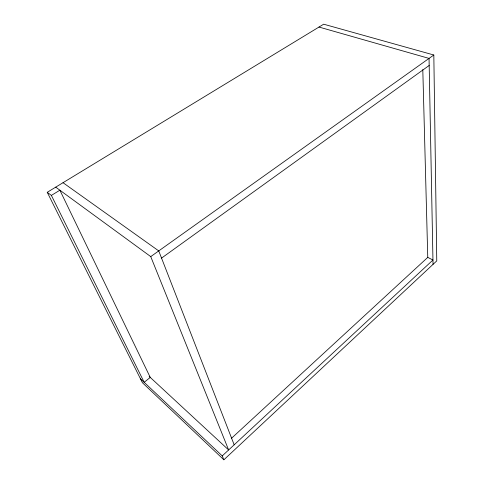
<?xml version="1.0" encoding="UTF-8"?>
<svg xmlns="http://www.w3.org/2000/svg" width="484" height="484" viewBox="0 0 484 484"><rect width="100%" height="100%" fill="white"/><g stroke="black" fill="none" stroke-linecap="round" stroke-linejoin="round"><path stroke-width="0.73" d="M223.874 459.8L436.762 260.888L433.821 55.001L323.681 24.2L47.238 192.299L142.423 382.729L223.874 459.8L222.241 455.904L140.457 378.797M222.241 455.904L432.956 260.011L427.566 257.276M231.485 438.292L427.759 257.379L422.798 69.587M161.547 258.105L429.175 65.467M55.702 187.151L150.742 256.611L433.821 55.001M51.377 195.409L59.883 190.206L150.252 377.405L144.19 382.318L51.377 195.409L47.238 192.299M318.986 27.05L429.042 58.407L433.041 264.361M63.023 182.698L158.746 250.912L234.171 444.814M149.181 376.413L228.636 449.963L150.742 256.611"/></g></svg>
